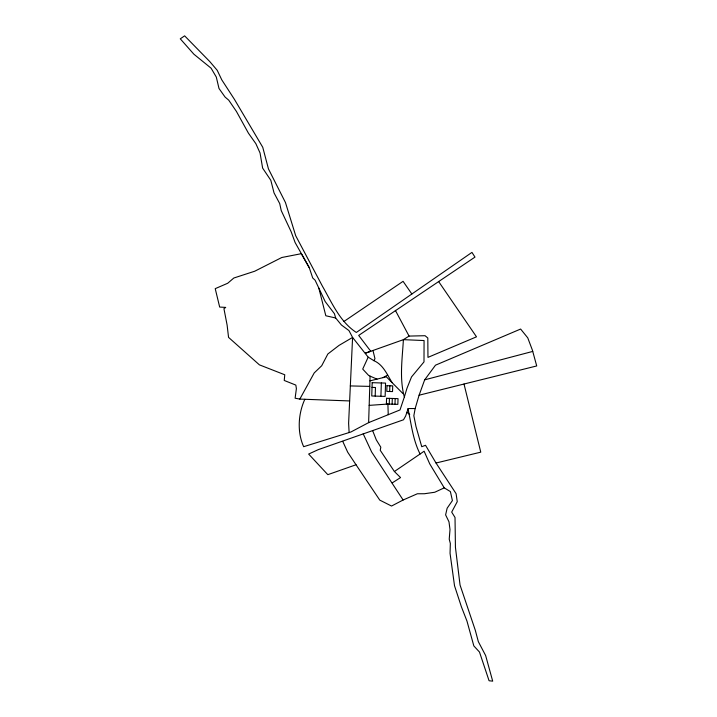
<?xml version="1.0" encoding="UTF-8"?>
<svg xmlns="http://www.w3.org/2000/svg" width="717" height="717" viewBox="0 0 717 717"><rect width="100%" height="100%" fill="white"/><g stroke="black" fill="none" stroke-linecap="round" stroke-linejoin="round"><path stroke-width="1.08" d="M419.095 395.201L536.719 365.948L532.408 350.192L527.757 337.85L520.623 329.049L435.506 365.168L424.661 379.849L419.095 395.201L415.161 408.538L407.937 408.538C411.307 423.729 412.822 439.763 420.09 454.004L394.395 471.508L380.243 450.294L380.808 447.202L376.308 439.897L372.598 430.541M304.842 399.279C298.173 413.79 297.044 432.073 303.667 446.691L350.891 432.001L368.628 422.627L370.097 376.147L368.574 375.367L362.712 369.085L368.18 357.165L352.585 337.438L348.964 330.591L341.435 325.007L335.673 317.99L334.436 313.714L325.177 301.543L315.113 280.213L312.711 277.963L309.296 267.746L301.382 253.675L281.763 257.511L254.732 271.223L233.841 278.008L227.701 283.26L215.225 288.655L219.671 307.064L225.738 307.414L223.937 308.66L227.119 325.133L228.553 337.375L259.402 364.854L284.757 374.767L284.246 380.467L295.843 385.101L296.39 388.65L295.117 398.213L299.823 399.091L349.609 400.937M375.188 396.089L375.466 387.503L372.024 387.386M380.915 396.277L381.345 382.968M389.259 404.092L389.439 398.365M389.663 391.5L389.851 385.773M392.118 404.191L392.307 398.464M394.986 404.28L395.166 398.553M368.628 422.627L400.014 409.936L404.352 396.985C399.27 378.567 402.318 358.769 403.393 339.661L409.057 336.085L425.056 335.708L427.816 337.994L427.959 357.38L476.5 336.82L438.571 281.458M415.161 408.538L413.843 415.735L415.985 426.534L421.748 446.7L425.531 445.293L436.026 463.021L456.102 493.699L457.249 501.667L451.692 512.09L455.017 517.477L455.429 547.304L460.054 585.045L475.326 630.351L478.329 641.634L485.633 655.526L492.696 681.15L489.075 680.747L479.485 652.04L473.838 645.927L466.973 621.101L461.434 606.869L454.524 585.762L450.052 553.309L450.339 543.477L449.227 539.175L449.998 529.549L448.985 521.815L445.615 514.887L447.139 508.219L452.409 500.591L450.393 491.593L444.244 487.856L429.743 463.899L424.114 451.217L420.09 454.004M404.352 396.985L407.014 388.175L411.522 376.927L423.998 361.906L424.07 340.548L403.393 339.661L365.392 353.185L370.752 351.267L358.688 335.422L474.986 257.098L471.947 252.393L356.331 332.464C339.948 321.799 331.899 302.735 322.498 286.325L295.691 235.705L285.465 202.553L268.445 168.889L262.745 147.263L234.396 99.304L221.795 79.874L217.224 70.311L209.821 61.617L184.636 35.85L180.281 38.826L193.877 54.196L211.103 68.196L216.301 77.06L218.999 88.487L225.102 97.082L228.732 100.165L236.431 111.449L248.432 133.174L255.87 143.687L260.047 152.981L262.628 168.092L270.829 180.317L274.037 192.909L279.702 203.556L281.243 210.601L291.138 231.708L295.117 242.534L309.296 267.746M408.054 408.941L405.625 416.057L403.501 419.786L318.24 449.658L308.642 454.049L327.821 474.672L356.026 464.759L379.777 500.116L391.536 506.041L403.124 500.009L417.384 493.762L424.383 493.744L434.735 492.256L444.244 487.856M392.118 382.654C387.126 374.561 383.245 364.693 373.907 360.678L374.964 358.688L372.983 350.479M299.823 399.091L314.207 372.939L321.7 365.751L327.848 353.992L339.033 345.397L352.585 337.438L348.614 423.236L349.116 432.566M343.954 321.458L403.079 281.333L411.854 294.006M392.208 482.908L400.543 477.585L394.395 471.508M383.03 377.635L387.61 375.09M424.661 379.849L532.74 351.42M369.945 380.861L386.338 376.819L403.026 393.66M436.026 463.021L480.757 452.158L464.007 384.025M369.156 405.374L387.897 404.047L388.238 414.704M350.29 385.925L369.766 386.391M335.673 317.99L325.814 315.758L318.868 288.162M370.097 376.147L376.999 379.123M368.18 357.165L373.907 360.678M406.906 412.293L409.721 414.525M356.026 464.759L347.7 452.212L342.735 441.349M403.124 500.009L371.666 452.033L363.196 433.812M395.363 310.353L409.057 336.085M372.177 382.672L371.747 395.981L385.137 396.411L385.567 383.102L372.177 382.672M386.58 398.276L386.391 404.003L397.845 404.37L398.034 398.643L386.58 398.276M386.983 385.683L386.804 391.401L392.531 391.59L392.71 385.863L386.983 385.683"/></g></svg>
